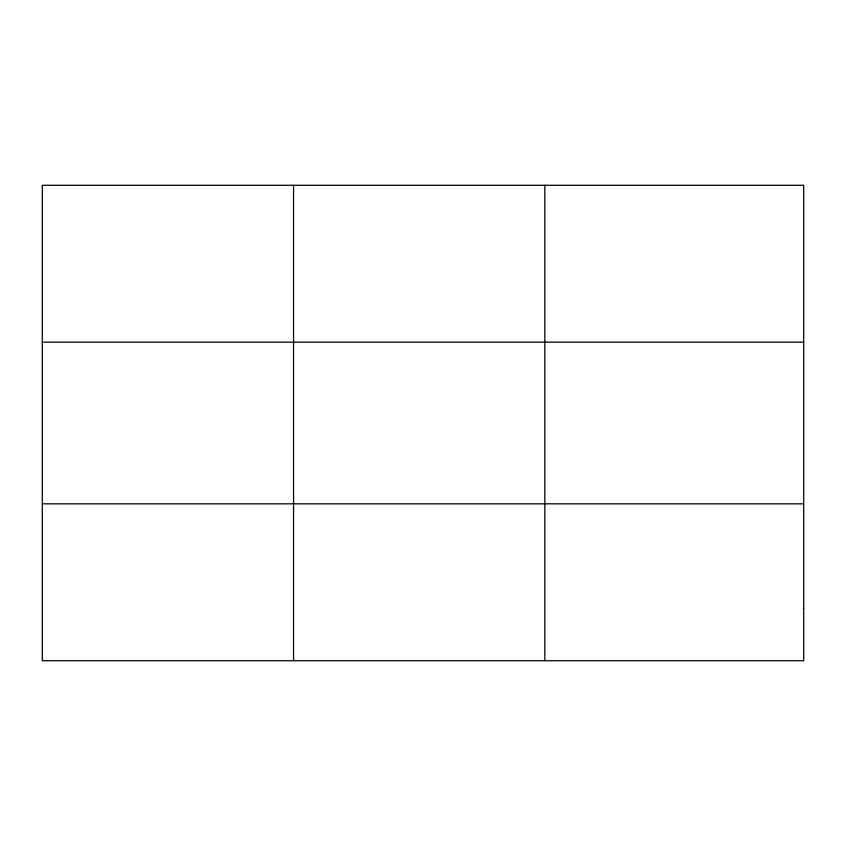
<?xml version="1.0" encoding="UTF-8"?>
<svg xmlns="http://www.w3.org/2000/svg" width="846" height="846" viewBox="0 0 846 846"><rect width="100%" height="100%" fill="white"/><g stroke="black" fill="none" stroke-linecap="round" stroke-linejoin="round"><path stroke-width="1.27" d="M293.562 660.715L293.562 185.285M544.824 660.715L544.824 185.285M42.3 342.175L803.7 342.175M42.3 503.825L803.7 503.825M803.7 608.422L803.7 660.715L42.3 660.715L42.3 185.285L803.7 185.285L803.7 608.422"/></g></svg>
